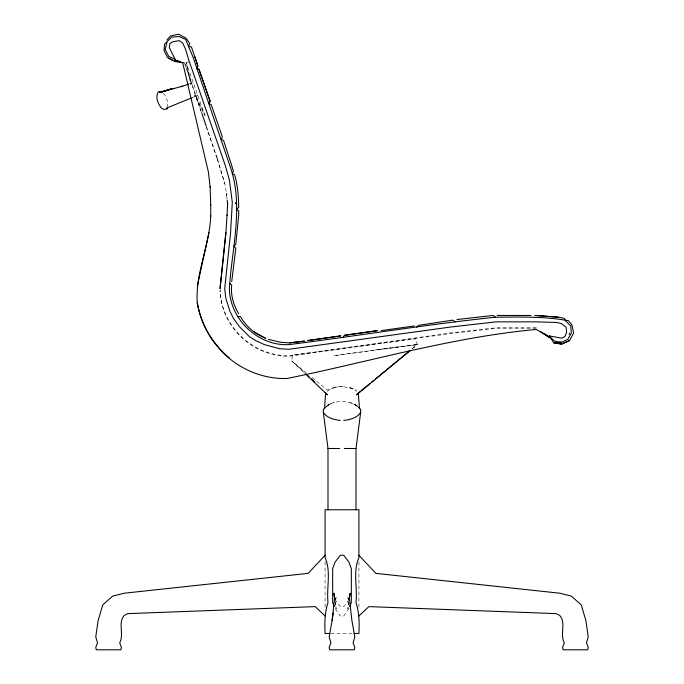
<?xml version="1.0" encoding="UTF-8"?>
<svg xmlns="http://www.w3.org/2000/svg" width="684" height="684" viewBox="0 0 684 684"><rect width="100%" height="100%" fill="white"/><g stroke="black" fill="none" stroke-linecap="round" stroke-linejoin="round"><path stroke-width="0.51" stroke-dasharray="3.42 2.56" d="M235.305 202.002L235.219 204.003L235.322 201.883M348.746 601.689L347.831 608.957L348.857 601.954M569.37 332.757L568.985 334.707L569.481 332.706M349.002 599.62L343.753 606.622L340.247 606.622L334.998 599.62M349.002 608.375L343.753 615.959L340.247 615.959L334.998 608.375M327.414 391.308C334.98 383.63 347.694 386.887 356.586 390.137M325.661 407.057C333.818 399.704 348.242 400.054 357.022 405.894M412.349 348.695L417.274 344.625L415.521 338.794L292.401 355.133L291.82 360.964L304.2 372.737M412.358 348.66L417.274 344.625L375.841 349.875M329.166 404.141L326.242 406.476L329.748 404.141L334.416 402.397M326.482 406.476L329.748 404.141M189.117 61.628L186.202 62.791L190.87 84.961L191.452 83.217L186.202 62.791L204.875 115.305L206.431 114.921M192.144 97.692L197.873 95.469L192.221 97.35M189.382 83.901L193.204 82.627M334.416 387.802L327.414 390.137L310.425 376.217M334.416 387.221L343.163 386.64M536.307 327.704L496.627 327.704L450.534 332.954L288.904 355.714C252.9 356.048 221.137 326.285 220.154 290.204M536.307 328.286L496.627 328.286L450.534 333.536L288.904 356.296C252.242 356.484 220.829 326.448 220.043 289.777M330.799 633.461L354.141 633.461M349.584 387.802L353.671 388.974L356.586 391.308M349.584 387.221L353.671 388.974M350.165 402.397L357.758 406.476M354.252 404.141L358.339 407.057L354.834 404.141M306.381 372.9L291.82 360.964L304.414 372.472M163.45 93.135L165.785 96.632L167.529 101.3L167.529 105.969M184.449 62.21L201.335 111.766M206.508 126.942L216.153 155.259M217.529 159.304L224.711 182.996L226.464 193.495M184.8 63.8L201.335 112.347M206.158 126.514L215.811 154.832M217.187 158.876L224.711 183.577M335.143 601.954L336.169 608.957L335.254 601.689M226.703 196.18L227.045 199.335M358.92 561.872L358.92 608.777M348.421 601.954L348.421 604.87M335.579 601.954L335.579 604.87M325.08 561.872L325.08 608.777M396.848 346.959L333.835 355.714L417.274 344.625L396.848 346.959M196.12 96.051L194.376 94.888L204.875 115.305L196.12 96.051"/><path stroke-width="1.03" d="M227.045 215.674L227.635 202.832L227.635 203.413M227.045 215.084L225.882 233.176L220.043 288.605L225.882 232.594M324.498 408.81L325.661 393.061L327.414 394.805L304.97 373.473M210.715 215.674C209.766 245.394 195.068 273.301 197.291 303.2C200.224 318.291 206.106 332.706 215.964 344.625C232.722 366.299 259.732 379.406 287.152 378.466C370.018 361.656 451.85 337.195 536.307 329.457L549.141 337.041L544.011 333.305M347.831 597.867L349.584 600.201L351.918 620.627L354.834 636.966L353.089 642.798L354.834 647.466L354.252 649.8L329.748 649.8L329.166 647.466L330.911 642.798L329.166 636.966L332.082 620.627L334.416 600.201L336.169 597.867M231.714 281.603L235.8 248.343L234.048 246.009L235.8 244.265L238.716 215.084L238.716 211.005L236.382 209.253L238.716 207.5C238.519 196.556 237.776 185.347 234.638 174.822L232.303 173.659L233.466 171.325L231.132 163.741L223.548 140.4L221.214 139.228L222.377 136.894L211.296 104.806L208.962 103.635L210.125 101.3L199.044 69.212L196.71 68.041L197.873 65.707L191.452 47.034L188.536 46.452L185.62 39.45L179.199 36.534L171.616 37.116L164.613 44.118L164.032 50.539L167.529 57.541L172.787 60.457M356.005 509.76L356.005 448.49L360.673 412.315L360.673 409.391L358.484 407.211M349.148 600.005L350.165 593.199L349.165 598.705M332.082 620.627L333.245 613.035M161.304 91.964L171.034 89.048L161.698 91.964L160.526 91.382L158.192 91.964C155.2 97.444 157.901 103.959 161.698 108.303L164.032 109.474L166.947 108.893L167.341 106.943M197.291 286.271L208.962 232.594M166.947 42.365L165.195 49.368L168.7 56.37L175.121 59.294L175.121 61.628L183.415 62.663M349.781 606.426L351.337 602.536L351.337 568.695L349.002 562.274L343.753 555.271L340.247 555.271L334.998 562.274L332.663 568.695L332.663 602.536L334.219 606.426M166.947 108.893L167.529 107.721L191.187 98.069M210.125 101.3L199.044 69.794L196.71 68.631L197.873 66.297L194.957 56.96M343.163 337.622L344.334 335.288L377.594 330.62L344.916 335.288M175.121 59.294L169.281 47.623L169.863 43.537L172.787 41.784L179.199 40.621L182.705 42.955L185.62 49.368L188.536 59.294L225.301 165.485L229.379 180.08L232.303 202.25L230.551 233.176L224.711 288.605L225.882 298.532L229.969 311.365L233.466 318.368L239.306 326.533L249.224 336.46L254.474 339.957L264.392 344.625L279.568 348.712L288.904 349.293L449.952 327.123L496.045 321.865L536.307 321.865L556.733 322.455L561.402 323.618L566.07 327.123L566.651 332.373L564.899 336.46L561.983 338.204L549.141 335.87L553.809 342.872L561.983 344.043L569.567 340.538L573.654 332.954L571.901 324.789L568.404 320.702C544.49 316.341 519.789 317.034 495.464 317.205C426.371 324.455 357.809 335.895 288.904 344.625C258.03 346.249 229.944 319.411 229.379 288.605C231.808 247.582 244.462 204.448 229.379 164.322L193.204 57.541L188.536 46.452L189.707 43.537L186.202 38.287L178.618 34.2L170.453 35.953L166.947 40.031M360.673 412.315C357.108 418.052 349.977 419.617 343.753 420.48M325.08 555.271L308.159 573.363L124.351 593.199L112.68 596.115L102.762 604.87L98.094 620.627L95.76 636.966L97.513 642.798L95.76 647.466L96.341 649.8L120.854 649.8L121.436 647.466L119.683 642.798C124.471 634.256 117.477 622.893 124.351 615.369L127.857 613.625L315.162 606.622L325.08 615.959M325.516 407.211L323.327 409.391L323.327 412.315L327.995 448.49L327.995 509.76M416.693 327.123L418.437 325.37L452.868 320.121L455.202 321.865M359.502 408.81L358.339 393.061L356.586 394.805L409.896 350.73M358.92 615.959L368.838 606.622L556.143 613.625L559.649 615.369C566.523 622.893 559.529 634.256 564.317 642.798L562.564 647.466L563.146 649.8L587.659 649.8L588.24 647.466L586.487 642.798L588.24 636.966L585.906 620.627L581.238 604.87L571.32 596.115L559.649 593.199L375.841 573.363L358.92 555.271M359.16 392.385L369.796 383.638M371.438 382.296L373.892 380.278M375.525 378.927L409.904 350.678M569.567 340.538L561.402 344.043L553.809 342.872L561.402 342.291L567.814 339.375L571.32 332.954L570.738 325.952L565.48 320.702L564.317 318.368L558.477 317.205L534.555 315.452M180.952 86.714L188.587 84.166M172.787 88.467L159.363 92.554L182.705 86.133M308.159 340.538L340.837 335.87L307.569 340.538M381.099 330.62L414.359 325.952M268.479 339.375L280.731 342.291L289.486 342.872L304.072 341.128M289.486 342.872L304.654 341.128M456.955 319.539L493.13 315.452L495.464 317.205M497.217 315.452L531.058 315.452M237.553 316.615L240.469 316.615C246.043 326.328 255.047 334.245 265.563 338.204L253.892 331.791M305.825 342.291L306.406 342.291M327.995 448.49L339.666 448.49M344.334 448.49L356.005 448.49M329.859 633.461L325.08 633.461C324.567 622.859 324.72 612.607 327.995 602.536C326.371 587.736 331.321 571.713 325.08 557.605L325.08 509.76L358.92 509.76L358.92 557.605C352.679 571.713 357.629 587.736 356.005 602.536C359.28 612.607 359.433 622.859 358.92 633.461L354.141 633.461M536.307 315.452L558.477 317.205M561.402 342.291L554.399 341.128L549.141 335.87L549.141 337.622L540.591 331.398M340.247 420.48C334.023 419.617 326.892 418.052 323.327 412.315M180.302 61.432L175.121 60.457L182.705 62.791L208.381 171.906L210.125 187.083M168.7 58.123L175.121 61.628M307.561 375.345L309.134 376.79M311.494 378.945L314.64 381.817M229.969 283.356L231.714 285.108C230.482 294.889 233.543 305.406 238.716 313.7M229.379 358.048C212.707 343.89 200.703 324.37 197.291 302.61M201.677 112.783L206.158 125.924M216.153 155.259L217.187 158.295M334.835 598.705L333.835 593.199L334.852 600.005M226.464 193.495L226.703 195.598M227.165 200.386L227.396 202.481M210.715 205.166L210.125 186.493M358.339 393.061L358.339 394.223M325.661 393.061L325.661 394.223M210.715 204.584L210.715 216.255M196.71 68.041L196.71 68.631"/></g></svg>
